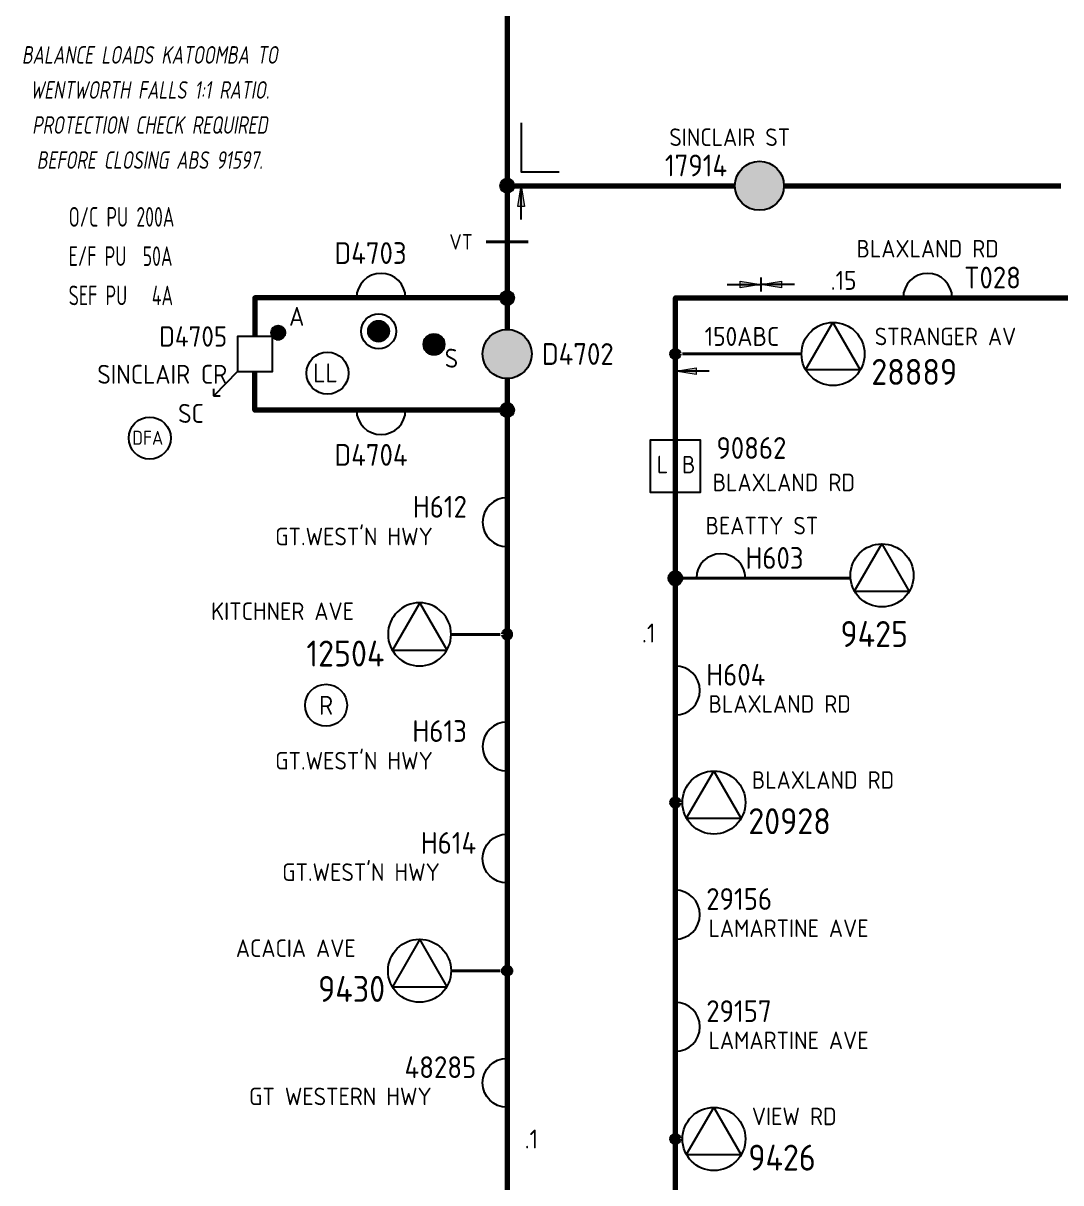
# Model space of a CAD drawing. Header units: millimetres. Extents: x 0 to 634, y -9 to 946.
# Drawn here: x 86.9 to 235, y 593.7 to 759.2 of the extents above; entities that cross this region are included whole.
import ezdxf
from ezdxf.enums import TextEntityAlignment as Align

# ---------------------------------------------------------------- set-up
doc = ezdxf.new("R2010")
doc.units = ezdxf.units.MM
doc.linetypes.add('FILL100', pattern=[0])
for name, color, linetype, true_color in [('AUXILIARY_SUPPLY', 7, 'Continuous', 0x000000), ('NOTATION', 7, 'Continuous', 0x000000), ('RETICULATION', 7, 'Continuous', 0x000000), ('SOPS_COND_R208', 7, 'Continuous', 0x00ad00), ('SOPS_COND_R211', 1, 'Continuous', 0xff0000)]:
    doc.layers.add(name, color=color, linetype=linetype, true_color=true_color)
for name, color, linetype in [('EQUIPMENT', 7, 'Continuous'), ('EQUIPMENT_X_ZONE', 7, 'Continuous'), ('PROTECTION', 7, 'Continuous')]:
    doc.layers.add(name, color=color, linetype=linetype)
doc.styles.add('25', font='GENISO12')
doc.styles.add('DEFAULT', font='DEFAULT')
doc.styles.add('II25', font='GENISO12', dxfattribs={"width": 0.8, "oblique": 9.998114})
doc.styles.add('S18', font='GENISO12', dxfattribs={"width": 0.994444})
doc.styles.add('S20', font='GENISO12')
doc.styles.add('S25', font='GENISO12')
doc.styles.add('S29', font='GENISO12')
doc.styles.add('S35', font='GENISO12')
doc.styles.add('SB30', font='GENISO12', dxfattribs={"width": 0.730769})

# ---------------------------------------------------------------- blocks, each defined once
blk = doc.blocks.new('END$MARK$8$193')
blk.add_hatch(color=0).paths.add_polyline_path([(0, 0), (-38, -6), (-38, 6)])
at = {"color": 0, "linetype": 'FILL100', "lineweight": 0}
blk.add_lwpolyline([(0, 0), (-38, -6), (-38, 6)], close=True, dxfattribs=at)
blk = doc.blocks.new('SOPS_RETIC_COND_1$6')
for p, q in [((0, 4.82), (0, 0)), ((-1, 0), (1, 0)), ((0, -4.82), (0, 0))]:
    blk.add_line(p, q)
at = {"xscale": 0.078125, "yscale": 0.078125, "zscale": 0.078125}
for rotation in [270, 90]:
    blk.add_blockref('END$MARK$8$193', (0, 0), dxfattribs=dict(at, rotation=rotation))
at = {"style": 'DEFAULT', "flags": 3}
blk.add_attdef('ISI_MICROGDS_OBJECT_NAME', (0, 0), '', height=2.5, dxfattribs=at)
blk = doc.blocks.new('SOPS_RETIC_COND_4$0')
blk.add_lwpolyline([(9, -2), (2, -2), (2, -7.42)])
at = {"style": 'DEFAULT', "flags": 3}
blk.add_attdef('ISI_MICROGDS_OBJECT_NAME', (0, 0), '', height=2.5, dxfattribs=at)
blk = doc.blocks.new('SOPS_RETIC_COND_6$0')
blk.add_line((4.82, 2), (0, 2))
at = {"xscale": 0.078125, "yscale": 0.078125, "zscale": 0.078125, "rotation": 180}
blk.add_blockref('END$MARK$8$193', (0, 2), dxfattribs=at)
at = {"style": 'DEFAULT', "flags": 3}
blk.add_attdef('ISI_MICROGDS_OBJECT_NAME', (0, 0), '', height=2.5, dxfattribs=at)
blk = doc.blocks.new('SOPS_RETIC_COND_6$3')
blk.add_line((4.82, 2), (0, 2))
at = {"xscale": 0.078125, "yscale": 0.078125, "zscale": 0.078125, "rotation": 180}
blk.add_blockref('END$MARK$8$193', (0, 2), dxfattribs=at)
at = {"style": 'DEFAULT', "flags": 3}
blk.add_attdef('ISI_MICROGDS_OBJECT_NAME', (0, 0), '', height=2.5, dxfattribs=at)
blk = doc.blocks.new('SOPS_SW_CB$2')
blk.add_lwpolyline([(-2.5, 2.5), (2.5, 2.5), (2.5, -2.5), (-2.5, -2.5)], close=True)
at = {"extrusion": (0, 0, -1), "attachment_point": 6, "text_direction": (-1, 0, 0), "line_spacing_factor": 1.2}
for s, insert, char_height, style in [('D4705', (3.95, 2.5), 2.9, 'S29'), ('SINCLAIR CR', (3.95, -2.9), 2.7, 'S25')]:
    blk.add_mtext(s, dxfattribs=dict(at, insert=insert, char_height=char_height, style=style))
at = {"style": 'DEFAULT', "flags": 3}
blk.add_attdef('ISI_MICROGDS_OBJECT_NAME', (0, 0), '', height=2.5, dxfattribs=at)
blk = doc.blocks.new('SOPS_SW_L_H$5')
blk.add_lwpolyline([(3.5, 0, 1), (-3.5, 0)], format="xyb")
at = {"style": 'S25'}
blk.add_attdef('LOCATION_001', (-10.15, 5.77), '', height=2.5, dxfattribs=at)
at = {"style": 'S29'}
blk.add_attdef('SWITCH_NUMBER', text='', height=3.1, dxfattribs=at).set_placement((5.2, 2.9), align=Align.MIDDLE_LEFT)
at = {"style": 'DEFAULT', "flags": 3}
blk.add_attdef('ISI_MICROGDS_OBJECT_NAME', (0, 0), '', height=2.5, dxfattribs=at)
blk = doc.blocks.new('SOPS_SW_L_H$20')
blk.add_lwpolyline([(-3.5, 0), (3.5, 0, 1)], format="xyb", close=True)
at = {"style": 'S29'}
blk.add_attdef('SWITCH_NUMBER', text='', height=3.1, dxfattribs=at).set_placement((-6.65, 6.4), align=Align.MIDDLE_LEFT)
at = {"style": 'DEFAULT', "flags": 3}
blk.add_attdef('ISI_MICROGDS_OBJECT_NAME', (0, 0), '', height=2.5, dxfattribs=at)
blk = doc.blocks.new('SOPS_SW_L_H$21')
blk.add_lwpolyline([(-3.5, 0), (3.5, 0, 1)], format="xyb", close=True)
at = {"style": 'S29'}
blk.add_attdef('SWITCH_NUMBER', text='', height=3.1, rotation=180, dxfattribs=at).set_placement((6.65, 6.4), align=Align.MIDDLE_LEFT)
at = {"style": 'DEFAULT', "flags": 3}
blk.add_attdef('ISI_MICROGDS_OBJECT_NAME', (0, 0), '', height=2.5, dxfattribs=at)
blk = doc.blocks.new('SOPS_SW_L_L$1')
blk.add_lwpolyline([(0, 3.5, 1), (0, -3.5)], format="xyb")
at = {"style": 'S29'}
blk.add_attdef('SWITCH_NUMBER', text='', height=3.1, dxfattribs=at).set_placement((-5.74, 2.2), align=Align.MIDDLE_RIGHT)
at = {"style": 'DEFAULT', "flags": 3}
blk.add_attdef('ISI_MICROGDS_OBJECT_NAME', (0, 0), '', height=2.5, dxfattribs=at)
at = {"style": 'S25'}
blk.add_attdef('LOCATION_001', (-33.1, -3.29), '', height=2.5, dxfattribs=at)
blk = doc.blocks.new('SOPS_SW_L_L$2')
blk.add_lwpolyline([(0, 3.5, 1), (0, -3.5)], format="xyb")
at = {"style": 'S29'}
blk.add_attdef('SWITCH_NUMBER', text='', height=3.1, dxfattribs=at).set_placement((-5.74, 2.2), align=Align.MIDDLE_RIGHT)
at = {"style": 'DEFAULT', "flags": 3}
blk.add_attdef('ISI_MICROGDS_OBJECT_NAME', (0, 0), '', height=2.5, dxfattribs=at)
at = {"style": 'S25'}
blk.add_attdef('LOCATION_001', (-33.1, -3.29), '', height=2.5, dxfattribs=at)
blk = doc.blocks.new('SOPS_SW_L_L$16')
at = {"color": 173, "true_color": 0x4169e1, "insert": (-37.44, 29.65), "char_height": 2.8, "attachment_point": 4, "line_spacing_factor": 1.2, "style": 'SB30'}
blk.add_mtext('O/C PU 200A\\PE/F PU  50A\\PSEF PU   4A', dxfattribs=at)
at = {"style": 'DEFAULT', "flags": 3}
blk.add_attdef('ISI_MICROGDS_OBJECT_NAME', (0, 0), '', height=2.5, dxfattribs=at)
blk = doc.blocks.new('SOPS_SW_L_R$12')
blk.add_lwpolyline([(0, -3.5, 1), (0, 3.5)], format="xyb")
at = {"style": 'S29'}
blk.add_attdef('SWITCH_NUMBER', text='', height=3.1, dxfattribs=at).set_placement((4.41, 2.24), align=Align.MIDDLE_LEFT)
at = {"style": 'DEFAULT', "flags": 3}
blk.add_attdef('ISI_MICROGDS_OBJECT_NAME', (0, 0), '', height=2.5, dxfattribs=at)
at = {"style": 'S25'}
blk.add_attdef('LOCATION_001', (4.74, -3.18), '', height=2.5, dxfattribs=at)
blk = doc.blocks.new('SOPS_SW_L_R$14')
blk.add_lwpolyline([(0, -3.5, 1), (0, 3.5)], format="xyb", close=True)
at = {"style": 'S29'}
blk.add_attdef('SWITCH_NUMBER', text='', height=3.1, dxfattribs=at).set_placement((4.41, 2.24), align=Align.MIDDLE_LEFT)
at = {"style": 'DEFAULT', "flags": 3}
blk.add_attdef('ISI_MICROGDS_OBJECT_NAME', (0, 0), '', height=2.5, dxfattribs=at)
at = {"style": 'S25'}
blk.add_attdef('LOCATION_001', (4.74, -3.18), '', height=2.5, dxfattribs=at)
blk = doc.blocks.new('SOPS_SW_L_R$15')
blk.add_lwpolyline([(0, -3.5, 1), (0, 3.5)], format="xyb")
at = {"style": 'S29'}
blk.add_attdef('SWITCH_NUMBER', text='', height=3.1, rotation=180, dxfattribs=at).set_placement((4.41, 2.24), align=Align.MIDDLE_RIGHT)
at = {"style": 'DEFAULT', "flags": 3}
blk.add_attdef('ISI_MICROGDS_OBJECT_NAME', (0, 0), '', height=2.5, dxfattribs=at)
at = {"style": 'S25'}
blk.add_attdef('LOCATION_001', (32.1, -0.68), '', height=2.5, rotation=180, dxfattribs=at)
blk = doc.blocks.new('SOPS_SW_L_R$17')
blk.add_lwpolyline([(0, -3.5, 1), (0, 3.5)], format="xyb", close=True)
at = {"style": 'S29'}
blk.add_attdef('SWITCH_NUMBER', text='', height=3.1, dxfattribs=at).set_placement((4.41, 2.24), align=Align.MIDDLE_LEFT)
at = {"style": 'DEFAULT', "flags": 3}
blk.add_attdef('ISI_MICROGDS_OBJECT_NAME', (0, 0), '', height=2.5, dxfattribs=at)
at = {"style": 'S25'}
blk.add_attdef('LOCATION_001', (4.74, -3.18), '', height=2.5, dxfattribs=at)
blk = doc.blocks.new('SOPS_SW_L_R$32')
blk.add_lwpolyline([(0, -3.5, 1), (0, 3.5)], format="xyb", close=True)
at = {"style": 'S29'}
blk.add_attdef('SWITCH_NUMBER', text='', height=3.1, rotation=180, dxfattribs=at).set_placement((4.41, 2.24), align=Align.MIDDLE_RIGHT)
at = {"style": 'DEFAULT', "flags": 3}
blk.add_attdef('ISI_MICROGDS_OBJECT_NAME', (0, 0), '', height=2.5, dxfattribs=at)
at = {"style": 'S25'}
blk.add_attdef('LOCATION_001', (36.83, -0.68), '', height=2.5, rotation=180, dxfattribs=at)
blk = doc.blocks.new('SOPS_TRF_T_LE')
at = {"lineweight": 40}
blk.add_line((-8, 0), (-1, 0), dxfattribs=at)
blk.add_lwpolyline([(-8.55, -2.28), (-12.47, 4.5), (-16.38, -2.28)], close=True)
blk.add_circle((-12.5, 0), 4.5)
at = {"lineweight": 70}
blk.add_circle((0, 0), 0.5, dxfattribs=at)
at = {"style": 'S25'}
blk.add_attdef('LOCATION_001', (-38.71, 1.97), '', height=2.5, dxfattribs=at)
at = {"style": 'DEFAULT', "flags": 3}
blk.add_attdef('ISI_MICROGDS_OBJECT_NAME', (0, 0), '', height=2.5, dxfattribs=at)
at = {"style": 'S35'}
blk.add_attdef('SUB_NUMBER', text='', height=3.7, dxfattribs=at).set_placement((-17.41, -2.59), align=Align.MIDDLE_RIGHT)
blk = doc.blocks.new('SOPS_TRF_T_R$7')
blk.add_lwpolyline([(1.55, -2.28), (5.47, 4.5), (9.38, -2.28)], close=True)
blk.add_circle((5.5, 0), 4.5)
at = {"lineweight": 70}
blk.add_circle((0, 0), 0.5, dxfattribs=at)
at = {"style": 'S25'}
blk.add_attdef('LOCATION_001', (10.92, 1.97), '', height=2.5, dxfattribs=at)
at = {"style": 'DEFAULT', "flags": 3}
blk.add_attdef('ISI_MICROGDS_OBJECT_NAME', (0, 0), '', height=2.5, dxfattribs=at)
at = {"style": 'S35'}
blk.add_attdef('SUB_NUMBER', text='', height=3.7, dxfattribs=at).set_placement((10.41, -2.66), align=Align.MIDDLE_LEFT)
blk = doc.blocks.new('SOPS_TRF_T_R$11')
blk.add_lwpolyline([(1.55, -2.28), (5.47, 4.5), (9.38, -2.28)], close=True)
blk.add_circle((5.5, 0), 4.5)
at = {"lineweight": 70}
blk.add_circle((0, 0), 0.5, dxfattribs=at)
at = {"style": 'S25'}
blk.add_attdef('LOCATION_001', (10.92, 1.97), '', height=2.5, dxfattribs=at)
at = {"style": 'DEFAULT', "flags": 3}
blk.add_attdef('ISI_MICROGDS_OBJECT_NAME', (0, 0), '', height=2.5, dxfattribs=at)
at = {"style": 'S35'}
blk.add_attdef('SUB_NUMBER', text='', height=3.7, dxfattribs=at).set_placement((10.41, -2.66), align=Align.MIDDLE_LEFT)
blk = doc.blocks.new('SOPS_TRF_T_RE$3')
at = {"lineweight": 40}
blk.add_line((1, 0), (8, 0), dxfattribs=at)
blk.add_lwpolyline([(8.55, -2.28), (12.47, 4.5), (16.38, -2.28)], close=True)
blk.add_circle((12.5, 0), 4.5)
at = {"lineweight": 70}
blk.add_circle((0, 0), 0.5, dxfattribs=at)
at = {"style": 'S25'}
blk.add_attdef('LOCATION_001', (42.24, 4.55), '', height=2.5, rotation=180, dxfattribs=at)
at = {"style": 'DEFAULT', "flags": 3}
blk.add_attdef('ISI_MICROGDS_OBJECT_NAME', (0, 0), '', height=2.5, dxfattribs=at)
at = {"style": 'S35'}
blk.add_attdef('SUB_NUMBER', text='', height=3.7, rotation=180, dxfattribs=at).set_placement((17.51, -2.74), align=Align.MIDDLE_RIGHT)
blk = doc.blocks.new('SOPS_TRF_T_RE$9')
at = {"lineweight": 40}
blk.add_line((1, 0), (18, 0), dxfattribs=at)
blk.add_lwpolyline([(18.55, -2.28), (22.47, 4.5), (26.38, -2.28)], close=True)
blk.add_circle((22.5, 0), 4.5)
at = {"lineweight": 70}
blk.add_circle((0, 0), 0.5, dxfattribs=at)
at = {"style": 'S25'}
blk.add_attdef('LOCATION_001', (28.45, 1.25), '', height=2.5, dxfattribs=at)
at = {"style": 'DEFAULT', "flags": 3}
blk.add_attdef('ISI_MICROGDS_OBJECT_NAME', (0, 0), '', height=2.5, dxfattribs=at)
at = {"style": 'S35'}
blk.add_attdef('SUB_NUMBER', text='', height=3.7, dxfattribs=at).set_placement((27.96, -2.56), align=Align.MIDDLE_LEFT)
blk = doc.blocks.new('SOPS_TRF_T_REL$4')
for p, q in [((-1, 0), (1, 0)), ((0.98, 0.2), (-0.98, 0.2)), ((-0.92, 0.4), (0.92, 0.4)), ((0.8, 0.6), (-0.8, 0.6)), ((-0.6, 0.8), (0.6, 0.8)), ((0.98, -0.2), (-0.98, -0.2)), ((-0.92, -0.4), (0.92, -0.4)), ((0.8, -0.6), (-0.8, -0.6)), ((-0.6, -0.8), (0.6, -0.8))]:
    blk.add_line(p, q)
at = {"lineweight": 40}
blk.add_line((1, 0), (25, 0), dxfattribs=at)
blk.add_lwpolyline([(10, 0, 1), (3, 0)], format="xyb")
blk.add_lwpolyline([(25.53, -1.87), (29.45, 4.91), (33.36, -1.87)], close=True)
for centre, radius in [((29.48, 0.41), 4.5), ((0, 0), 1)]:
    blk.add_circle(centre, radius)
at = {"style": 'S25'}
blk.add_attdef('LOCATION_001', (4.31, 6.26), '', height=2.5, dxfattribs=at)
at = {"style": 'S29'}
blk.add_attdef('SWITCH_NUMBER', text='', height=3.1, dxfattribs=at).set_placement((10, 2.9), align=Align.MIDDLE_LEFT)
at = {"style": 'DEFAULT', "flags": 3}
blk.add_attdef('ISI_MICROGDS_OBJECT_NAME', (0, 0), '', height=2.5, dxfattribs=at)
at = {"style": 'S35'}
blk.add_attdef('SUB_NUMBER', text='', height=3.7, dxfattribs=at).set_placement((28.38, -6.1), align=Align.TOP_CENTER)
blk = doc.blocks.new('SOPS_SW_LB_R$1')
blk.add_lwpolyline([(3.95, -0.12), (3.95, 3.55), (-3.2, 3.55), (-3.2, -3.86), (3.95, -3.86)], close=True)
at = {"color": 18, "true_color": 0x000000, "char_height": 2.5, "attachment_point": 5, "line_spacing_factor": 1.2, "style": '25'}
for s, insert in [('L', (-1.46, 0.07)), ('B', (2.29, 0.05))]:
    blk.add_mtext(s, dxfattribs=dict(at, insert=insert))
at = {"color": 18, "true_color": 0x000000, "style": 'S29'}
blk.add_attdef('SWITCH_NUMBER', text='', height=3.1, dxfattribs=at).set_placement((6.24, 2.43), align=Align.MIDDLE_LEFT)
at = {"style": 'DEFAULT', "flags": 3}
blk.add_attdef('ISI_MICROGDS_OBJECT_NAME', (0, 0), '', height=2.5, dxfattribs=at)
at = {"color": 18, "true_color": 0x000000, "style": 'S25'}
blk.add_attdef('LOCATION_001', (5.71, -3.74), '', height=2.5, dxfattribs=at)
blk = doc.blocks.new('SOPS_SW_S_H_O$0')
at = {"true_color": 0xaeff39}
h = blk.add_hatch(color=60, dxfattribs=at)
edge = h.paths.add_edge_path()
edge.add_arc((0, 0), 3.5, 0, 360)
at = {"color": 7, "lineweight": -3}
blk.add_circle((0, 0), 3.5, dxfattribs=at)
at = {"color": 1, "style": 'S25'}
blk.add_attdef('LOCATION_001', (-12.86, 5.68), '', height=2.5, dxfattribs=at)
at = {"color": 1, "style": 'S29'}
blk.add_attdef('SWITCH_NUMBER', text='', height=3.1, dxfattribs=at).set_placement((-4.61, 2.9), align=Align.MIDDLE_RIGHT)
at = {"style": 'DEFAULT', "flags": 3}
blk.add_attdef('ISI_MICROGDS_OBJECT_NAME', (0, 0), '', height=2.5, dxfattribs=at)
blk = doc.blocks.new('SOPS_SW_S_R_O$1')
at = {"true_color": 0xaeff39}
h = blk.add_hatch(color=60, dxfattribs=at)
edge = h.paths.add_edge_path()
edge.add_arc((0, 0), 3.5, 0, 360)
at = {"color": 7, "lineweight": -3}
blk.add_circle((0, 0), 3.5, dxfattribs=at)
at = {"style": 'DEFAULT', "flags": 3}
blk.add_attdef('ISI_MICROGDS_OBJECT_NAME', (0, 0), '', height=2.5, dxfattribs=at)
at = {"color": 1, "style": 'S29'}
blk.add_attdef('SWITCH_NUMBER', text='', height=3.1, dxfattribs=at).set_placement((4.95, 0), align=Align.MIDDLE_LEFT)

msp = doc.modelspace()

# ---------------------------------------------------------------- linework, layer by layer
at = {"layer": 'NOTATION'}
msp.add_line((114.16, 706.02), (115.05, 706.02), dxfattribs=at)
msp.add_lwpolyline([(117.5, 709.5), (114.16, 706.02), (114.16, 707.01)], dxfattribs=at)
for centre in [(130.36, 709.26), (130.16, 661.88)]:
    msp.add_circle(centre, 3, dxfattribs=at)
at = {"layer": 'PROTECTION'}
for p, q in [((138.4, 716.55), (136.9, 716.55)), ((124.34, 715.08), (122.34, 715.1)), ((122.35, 714.9), (124.32, 714.88)), ((122.37, 715.3), (124.31, 715.28)), ((124.24, 715.48), (122.45, 715.5)), ((122.58, 715.7), (124.11, 715.68)), ((123.88, 715.89), (122.81, 715.9)), ((139.15, 715.35), (136.15, 715.35)), ((136.15, 715.15), (139.15, 715.15)), ((136.18, 715.55), (139.12, 715.55)), ((139.12, 714.95), (136.18, 714.95)), ((139.07, 715.75), (136.24, 715.75)), ((136.24, 714.75), (139.07, 714.75)), ((136.32, 715.95), (138.98, 715.95)), ((138.85, 716.15), (136.45, 716.15)), ((136.63, 716.35), (138.67, 716.35)), ((124.27, 714.68), (122.4, 714.7)), ((122.5, 714.5), (124.16, 714.48)), ((123.99, 714.29), (122.67, 714.3)), ((123.03, 714.09), (123.63, 714.09)), ((138.98, 714.55), (136.32, 714.55)), ((136.45, 714.35), (138.85, 714.35)), ((138.67, 714.15), (136.63, 714.15)), ((136.9, 713.95), (138.4, 713.95)), ((144.06, 713.32), (147.06, 713.32)), ((147.06, 713.52), (144.07, 713.52)), ((147.04, 713.12), (144.09, 713.12)), ((144.1, 713.72), (147.02, 713.72)), ((146.96, 713.92), (144.17, 713.92)), ((144.26, 714.12), (146.86, 714.12)), ((146.73, 714.32), (144.4, 714.32)), ((144.6, 714.52), (146.53, 714.52)), ((146.22, 714.72), (144.9, 714.72)), ((144.13, 712.92), (146.99, 712.92)), ((146.91, 712.72), (144.21, 712.72)), ((144.33, 712.52), (146.8, 712.52)), ((146.63, 712.32), (144.5, 712.32)), ((144.74, 712.12), (146.39, 712.12)), ((145.94, 711.92), (145.19, 711.92))]:
    msp.add_line(p, q, dxfattribs=at)
for centre, radius in [((137.65, 715.25), 2.5), ((137.65, 715.25), 1.5), ((123.34, 715.05), 1), ((145.56, 713.37), 1.5)]:
    msp.add_circle(centre, radius, dxfattribs=at)
at = {"layer": 'PROTECTION', "color": 202, "true_color": 0x8a2be2}
msp.add_circle((105, 700), 3, dxfattribs=at)
at = {"layer": 'RETICULATION'}
for centre, radius in [((156, 736), 1), ((156, 736), 0.9), ((156, 736), 0.8), ((156, 736), 0.7), ((156, 736), 0.6), ((156, 736), 0.5), ((156, 736), 0.4), ((156, 736), 0.3), ((156, 736), 0.2), ((156, 720), 1), ((156, 720), 0.9), ((156, 720), 0.8), ((156, 720), 0.7), ((156, 720), 0.6), ((156, 720), 0.5), ((156, 720), 0.4), ((156, 720), 0.3), ((156, 720), 0.2), ((156, 704), 1), ((156, 704), 0.9), ((156, 704), 0.8), ((156, 704), 0.7), ((156, 704), 0.6), ((156, 704), 0.5), ((156, 704), 0.4), ((156, 704), 0.3), ((156, 704), 0.2)]:
    msp.add_circle(centre, radius, dxfattribs=at)
at = {"layer": 'SOPS_COND_R208', "lineweight": 70}
msp.add_line((195.5, 736), (235, 736), dxfattribs=at)
at = {"layer": 'SOPS_COND_R211', "lineweight": 70}
for p, q in [((156, 832), (156, 715.5)), ((156, 736), (188.5, 736)), ((156, 708.5), (156, 592))]:
    msp.add_line(p, q, dxfattribs=at)
at = {"layer": 'SOPS_COND_R211', "lineweight": 40}
msp.add_line((159, 728), (153, 728), dxfattribs=at)
at = {"layer": 'SOPS_COND_R211', "lineweight": 70}
for points in [[(156, 720), (120, 720), (120, 714.5)], [(180, 515.5), (180, 720), (240, 720)], [(156, 704), (120, 704), (120, 709.5)]]:
    msp.add_lwpolyline(points, dxfattribs=at)

# ---------------------------------------------------------------- block references
at = {"layer": 'EQUIPMENT'}
for name, p, rotation in [('SOPS_RETIC_COND_4$0', (156, 736), 90), ('SOPS_RETIC_COND_6$0', (156, 736), 270), ('SOPS_RETIC_COND_1$6', (192.2, 721.93), 270)]:
    msp.add_blockref(name, p, dxfattribs=dict(at, rotation=rotation))
for name, p in [('SOPS_SW_L_L$16', (130.87, 696.31)), ('SOPS_RETIC_COND_6$3', (180, 707.56))]:
    msp.add_blockref(name, p, dxfattribs=at)
for name, p, values in [('SOPS_SW_L_H$5', (216, 720), {'LOCATION_001': 'BLAXLAND RD', 'SWITCH_NUMBER': 'T028'}), ('SOPS_SW_L_H$20', (138, 720), {'SWITCH_NUMBER': 'D4703'}), ('SOPS_TRF_T_RE$9', (180, 712), {'LOCATION_001': 'STRANGER AV', 'SUB_NUMBER': '28889'}), ('SOPS_SW_LB_R$1', (179.62, 696.16), {'SWITCH_NUMBER': '90862', 'LOCATION_001': 'BLAXLAND RD'}), ('SOPS_SW_L_L$2', (156, 688), {'SWITCH_NUMBER': 'H612', 'LOCATION_001': "GT.WEST'N HWY"}), ('SOPS_TRF_T_REL$4', (180, 680), {'SWITCH_NUMBER': 'H603', 'LOCATION_001': 'BEATTY ST', 'SUB_NUMBER': '9425'}), ('SOPS_SW_L_R$12', (180, 664), {'SWITCH_NUMBER': 'H604', 'LOCATION_001': 'BLAXLAND RD'}), ('SOPS_SW_L_L$1', (156, 656), {'SWITCH_NUMBER': 'H613', 'LOCATION_001': "GT.WEST'N HWY"}), ('SOPS_TRF_T_R$11', (180, 648), {'SUB_NUMBER': '20928', 'LOCATION_001': 'BLAXLAND RD'}), ('SOPS_SW_L_R$14', (180, 632), {'SWITCH_NUMBER': '29156', 'LOCATION_001': 'LAMARTINE AVE'}), ('SOPS_TRF_T_LE', (156, 624), {'LOCATION_001': 'ACACIA AVE', 'SUB_NUMBER': '9430'}), ('SOPS_SW_L_R$17', (180, 616), {'SWITCH_NUMBER': '29157', 'LOCATION_001': 'LAMARTINE AVE'}), ('SOPS_TRF_T_R$7', (180, 600), {'SUB_NUMBER': '9426', 'LOCATION_001': 'VIEW RD'})]:
    msp.add_blockref(name, p, dxfattribs=at).add_auto_attribs(values)
at = {"layer": 'EQUIPMENT', "extrusion": (0, 0, -1), "zscale": -1}
msp.add_blockref('SOPS_SW_CB$2', (-120, 712), dxfattribs=at)
at = {"layer": 'EQUIPMENT', "rotation": 180}
msp.add_blockref('SOPS_SW_L_H$21', (138, 704), dxfattribs=at).add_auto_attribs({'SWITCH_NUMBER': 'D4704'})
at = {"layer": 'EQUIPMENT', "extrusion": (0, 0, -1)}
ref = msp.add_blockref('SOPS_TRF_T_RE$3', (-156, 672), dxfattribs=dict(at, zscale=-1))
ref.add_attrib('LOCATION_001', 'KITCHNER AVE', (113.76, 674.05), dxfattribs={"layer": '0', "height": 2.5, "style": 'S25'})
ref.add_attrib('SUB_NUMBER', '12504', dxfattribs={"layer": '0', "height": 3.7, "style": 'S35'}).set_placement((138.49, 669.26), align=Align.MIDDLE_RIGHT)
ref = msp.add_blockref('SOPS_SW_L_R$15', (-156, 640), dxfattribs=dict(at, zscale=-1))
ref.add_attrib('SWITCH_NUMBER', 'H614', dxfattribs={"layer": '0', "height": 3.1, "style": 'S29'}).set_placement((151.59, 642.24), align=Align.MIDDLE_RIGHT)
ref.add_attrib('LOCATION_001', "GT.WEST'N HWY", (123.9, 636.82), dxfattribs={"layer": '0', "height": 2.5, "style": 'S25'})
ref = msp.add_blockref('SOPS_SW_L_R$32', (-156, 608), dxfattribs=dict(at, zscale=-1))
ref.add_attrib('SWITCH_NUMBER', '48285', dxfattribs={"layer": '0', "height": 3.1, "style": 'S29'}).set_placement((151.59, 610.24), align=Align.MIDDLE_RIGHT)
ref.add_attrib('LOCATION_001', 'GT WESTERN HWY', (119.17, 604.82), dxfattribs={"layer": '0', "height": 2.5, "style": 'S25'})
at = {"layer": 'EQUIPMENT_X_ZONE'}
for name, p, values in [('SOPS_SW_S_H_O$0', (192, 736), {'SWITCH_NUMBER': '17914', 'LOCATION_001': 'SINCLAIR ST'}), ('SOPS_SW_S_R_O$1', (156, 712), {'SWITCH_NUMBER': 'D4702'})]:
    msp.add_blockref(name, p, dxfattribs=at).add_auto_attribs(values)

# ---------------------------------------------------------------- texts
at = {"layer": 'AUXILIARY_SUPPLY', "insert": (105, 747.17), "char_height": 2.5, "attachment_point": 5, "line_spacing_factor": 1.2, "style": 'II25'}
msp.add_mtext('BALANCE LOADS KATOOMBA TO\\PWENTWORTH FALLS 1:1 RATIO.\\PPROTECTION CHECK REQUIRED\\PBEFORE CLOSING ABS 91597.', dxfattribs=at)
at = {"layer": 'NOTATION', "char_height": 2.7, "line_spacing_factor": 1.2, "style": 'S25'}
for s, insert, attachment_point in [('LL', (130.07, 709.3), 5), ('SC', (112.71, 703.52), 6), ('R', (130.16, 661.88), 5)]:
    msp.add_mtext(s, dxfattribs=dict(at, insert=insert, attachment_point=attachment_point))
at = {"layer": 'PROTECTION', "insert": (125.98, 717.37), "char_height": 2.7, "attachment_point": 5, "rotation": 359.44, "line_spacing_factor": 1.2, "style": 'S25'}
msp.add_mtext('A', dxfattribs=at)
at = {"layer": 'PROTECTION', "insert": (148.05, 712.75), "char_height": 2.7, "attachment_point": 2, "line_spacing_factor": 1.2, "style": 'S25'}
msp.add_mtext('S', dxfattribs=at)
at = {"layer": 'PROTECTION', "color": 202, "true_color": 0x8a2be2, "insert": (104.71, 700.04), "char_height": 2, "attachment_point": 5, "line_spacing_factor": 1.2, "style": 'S18'}
msp.add_mtext('DFA', dxfattribs=at)
at = {"layer": 'SOPS_COND_R211', "color": 7, "line_spacing_factor": 1.2}
for s, insert, char_height, attachment_point, style in [('VT', (147.75, 728), 2.2, 4, 'S20'), ('.15', (204, 722.5), 2.7, 5, 'S25'), ('150ABC', (189.5, 714.5), 2.7, 5, 'S25'), ('.1', (176.19, 672.18), 2.7, 5, 'S25'), ('.1', (159.45, 600), 2.7, 5, 'S25')]:
    msp.add_mtext(s, dxfattribs=dict(at, insert=insert, char_height=char_height, attachment_point=attachment_point, style=style))

doc.saveas('drawing.dxf')
